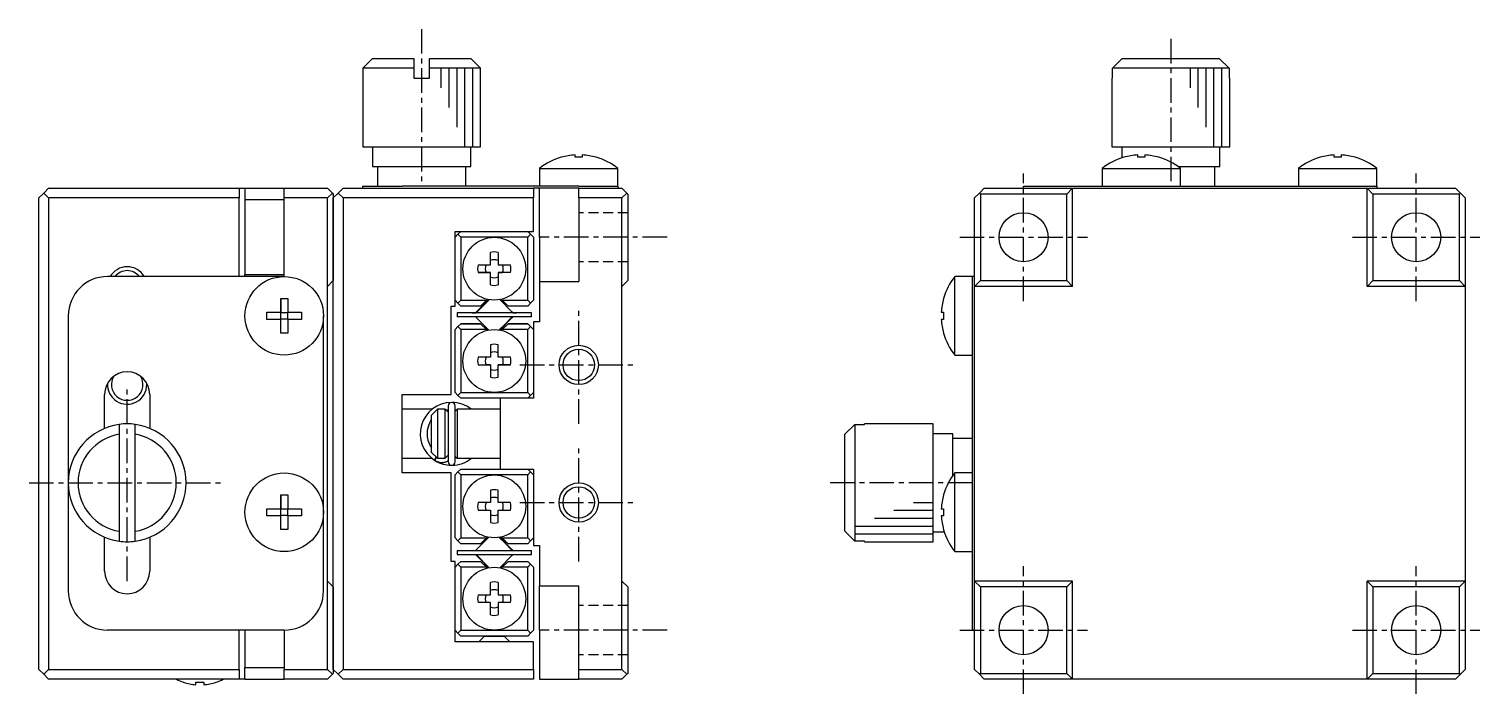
# Model space of a CAD drawing. Extents: x 10 to 206, y 10 to 153.
# Drawn here: x 132.4 to 206.3, y 80 to 113.8 of the extents above; entities that cross this region are included whole.
import ezdxf

# ---------------------------------------------------------------- set-up
doc = ezdxf.new("R2010")
doc.units = 0
doc.linetypes.add('CENTER', pattern=[2, 1.25, -0.25, 0.25, -0.25])
doc.linetypes.add('DASHED', pattern=[0.75, 0.5, -0.25])
doc.layers.get('0').update_dxf_attribs({"linetype": 'CONTINUOUS'})
doc.layers.add('CENTER', color=1, linetype='CENTER')

msp = doc.modelspace()

# ---------------------------------------------------------------- linework, layer by layer
at = {"color": 7, "linetype": 'CONTINUOUS'}
for p, q in [((149.899, 112.339), (149.399, 111.839)), ((151.999, 111.839), (149.399, 111.839)), ((149.399, 111.839), (149.399, 107.839)), ((149.899, 112.339), (151.999, 112.339)), ((151.999, 112.339), (151.999, 111.839)), ((151.999, 111.839), (151.999, 111.339)), ((152.799, 112.339), (154.899, 112.339)), ((152.799, 111.839), (152.799, 112.339)), ((155.399, 111.839), (152.799, 111.839)), ((152.799, 111.339), (152.799, 111.839)), ((155.399, 111.839), (154.899, 112.339)), ((155.399, 107.839), (155.399, 111.839)), ((187.583, 111.839), (188.089, 112.339)), ((187.583, 111.339), (187.583, 111.839)), ((193.53, 111.839), (187.583, 111.839)), ((188.089, 112.339), (193.024, 112.339)), ((193.024, 112.339), (193.53, 111.839)), ((193.53, 111.839), (193.53, 111.339)), ((151.999, 111.339), (152.799, 111.339)), ((187.557, 111.339), (187.583, 111.339)), ((187.557, 111.339), (187.557, 107.839)), ((193.53, 111.339), (193.557, 111.339)), ((193.557, 107.839), (193.557, 111.339)), ((149.399, 107.839), (155.399, 107.839)), ((149.899, 107.839), (149.899, 106.839)), ((154.899, 106.839), (154.899, 107.839)), ((159.512, 107.308), (159.51, 107.313)), ((160.219, 107.308), (160.219, 107.429)), ((160.579, 107.308), (160.219, 107.308)), ((160.579, 107.429), (160.579, 107.308)), ((161.287, 107.313), (161.285, 107.308)), ((187.557, 107.839), (193.557, 107.839)), ((188.057, 107.839), (188.057, 107.279)), ((188.17, 107.308), (188.168, 107.313)), ((188.877, 107.308), (188.877, 107.429)), ((189.237, 107.308), (188.877, 107.308)), ((189.237, 107.429), (189.237, 107.308)), ((189.945, 107.313), (189.943, 107.308)), ((193.057, 106.839), (193.057, 107.839)), ((198.17, 107.308), (198.168, 107.313)), ((198.877, 107.308), (198.877, 107.429)), ((199.237, 107.308), (198.877, 107.308)), ((199.237, 107.429), (199.237, 107.308)), ((199.945, 107.313), (199.943, 107.308)), ((149.899, 106.839), (154.899, 106.839)), ((150.149, 106.839), (150.149, 105.839)), ((154.649, 105.839), (154.649, 106.839)), ((158.399, 106.737), (162.399, 106.737)), ((158.399, 106.737), (158.399, 105.839)), ((162.399, 105.839), (162.399, 106.737)), ((187.057, 106.737), (189.057, 106.737)), ((187.057, 106.737), (187.057, 105.839)), ((189.057, 106.737), (191.057, 106.737)), ((190.922, 106.839), (193.057, 106.839)), ((191.057, 105.839), (191.057, 106.737)), ((192.807, 105.839), (192.807, 106.839)), ((197.057, 106.737), (199.057, 106.737)), ((197.057, 106.737), (197.057, 105.839)), ((199.057, 106.737), (201.057, 106.737)), ((201.057, 105.839), (201.057, 106.737)), ((133.399, 105.739), (133.149, 105.489)), ((133.399, 105.739), (143.099, 105.739)), ((143.099, 105.739), (143.099, 105.239)), ((143.099, 105.739), (143.399, 105.739)), ((143.399, 105.739), (145.399, 105.739)), ((143.399, 105.739), (143.399, 105.139)), ((145.399, 105.239), (145.399, 105.739)), ((145.399, 105.739), (147.599, 105.739)), ((147.599, 105.739), (147.849, 105.489)), ((148.399, 105.739), (148.149, 105.489)), ((148.399, 105.739), (158.099, 105.739)), ((149.399, 105.739), (149.399, 105.839)), ((149.399, 105.839), (151.399, 105.839)), ((159.599, 105.839), (151.399, 105.839)), ((160.399, 105.739), (158.099, 105.739)), ((158.099, 105.739), (158.099, 105.239)), ((158.399, 103.239), (158.399, 105.739)), ((160.399, 105.839), (159.599, 105.839)), ((160.399, 105.839), (162.399, 105.839)), ((160.399, 105.239), (160.399, 105.739)), ((160.399, 105.739), (162.599, 105.739)), ((162.399, 105.839), (162.399, 105.739)), ((162.599, 105.739), (162.849, 105.489)), ((181.057, 105.739), (180.807, 105.489)), ((181.057, 105.739), (185.557, 105.739)), ((183.057, 105.739), (183.057, 105.839)), ((183.057, 105.839), (185.057, 105.839)), ((185.057, 105.839), (188.257, 105.839)), ((185.257, 105.439), (185.557, 105.739)), ((185.557, 100.739), (185.557, 105.739)), ((185.557, 105.739), (200.557, 105.739)), ((188.257, 105.839), (189.057, 105.839)), ((189.057, 105.839), (189.857, 105.839)), ((189.857, 105.839), (198.257, 105.839)), ((198.257, 105.839), (199.057, 105.839)), ((199.057, 105.839), (201.057, 105.839)), ((199.057, 105.839), (201.057, 105.839)), ((200.557, 105.739), (200.857, 105.439)), ((200.557, 105.739), (205.057, 105.739)), ((200.557, 100.739), (200.557, 105.739)), ((201.057, 105.839), (201.057, 105.739)), ((205.307, 105.489), (205.057, 105.739)), ((133.149, 105.489), (132.899, 105.239)), ((132.899, 81.239), (132.899, 105.239)), ((133.149, 105.489), (133.399, 105.239)), ((133.399, 105.239), (133.399, 81.239)), ((143.099, 105.239), (133.399, 105.239)), ((143.099, 101.239), (143.099, 105.239)), ((143.399, 105.139), (143.399, 101.339)), ((145.399, 105.139), (143.399, 105.139)), ((145.399, 101.239), (145.399, 105.239)), ((147.599, 105.239), (145.399, 105.239)), ((147.849, 105.489), (147.599, 105.239)), ((147.599, 100.739), (147.599, 105.239)), ((147.849, 105.489), (147.899, 105.439)), ((148.149, 105.489), (147.899, 105.239)), ((147.899, 105.439), (147.899, 101.039)), ((147.899, 81.239), (147.899, 105.239)), ((148.149, 105.489), (148.399, 105.239)), ((148.399, 105.239), (148.399, 81.239)), ((158.099, 105.239), (148.399, 105.239)), ((158.099, 103.539), (158.099, 105.239)), ((160.399, 105.239), (160.399, 100.989)), ((162.599, 105.239), (160.399, 105.239)), ((162.849, 105.489), (162.599, 105.239)), ((162.599, 100.739), (162.599, 105.239)), ((162.899, 105.439), (162.849, 105.489)), ((162.899, 105.439), (162.899, 101.039)), ((180.807, 105.489), (180.557, 105.239)), ((180.557, 100.739), (180.557, 105.239)), ((180.857, 105.439), (180.807, 105.489)), ((180.857, 105.439), (180.857, 101.039)), ((185.257, 105.439), (180.857, 105.439)), ((185.257, 101.039), (185.257, 105.439)), ((200.857, 105.439), (200.857, 101.039)), ((205.257, 105.439), (200.857, 105.439)), ((205.307, 105.489), (205.257, 105.439)), ((205.257, 101.039), (205.257, 105.439)), ((205.557, 105.239), (205.307, 105.489)), ((205.557, 105.239), (205.557, 100.739)), ((154.099, 103.539), (158.099, 103.539)), ((154.099, 99.739), (154.099, 103.539)), ((154.399, 103.539), (154.249, 103.389)), ((154.249, 103.389), (154.399, 103.539)), ((157.949, 103.389), (157.799, 103.539)), ((157.799, 103.539), (157.949, 103.389)), ((154.099, 103.239), (154.249, 103.389)), ((154.249, 103.389), (154.099, 103.239)), ((154.249, 103.389), (154.399, 103.239)), ((156.099, 103.239), (154.399, 103.239)), ((154.399, 103.239), (154.399, 100.039)), ((157.799, 103.239), (156.099, 103.239)), ((157.799, 103.239), (157.949, 103.389)), ((157.799, 100.039), (157.799, 103.239)), ((157.949, 103.389), (158.099, 103.239)), ((158.099, 103.239), (157.949, 103.389)), ((158.099, 103.239), (158.099, 100.039)), ((158.399, 103.239), (158.399, 100.989)), ((155.899, 101.839), (155.899, 102.465)), ((156.299, 102.465), (156.299, 101.839)), ((143.399, 101.239), (143.399, 101.339)), ((143.399, 101.339), (145.399, 101.339)), ((155.273, 101.839), (155.899, 101.839)), ((155.899, 101.439), (155.273, 101.439)), ((155.273, 101.439), (155.685, 101.439)), ((155.685, 101.439), (155.899, 101.439)), ((155.899, 100.813), (155.899, 101.439)), ((156.299, 101.839), (156.925, 101.839)), ((156.925, 101.439), (156.299, 101.439)), ((156.299, 101.439), (156.299, 100.813)), ((156.299, 101.439), (156.512, 101.439)), ((156.925, 101.439), (156.512, 101.439)), ((145.399, 101.239), (136.399, 101.239)), ((147.599, 100.739), (147.899, 101.039)), ((147.599, 85.739), (147.599, 100.739)), ((158.399, 100.989), (158.399, 98.939)), ((158.399, 100.989), (160.399, 100.989)), ((162.599, 100.739), (162.899, 101.039)), ((162.599, 85.739), (162.599, 100.739)), ((179.559, 99.239), (179.559, 101.239)), ((180.557, 101.239), (179.559, 101.239)), ((180.457, 83.239), (180.457, 101.239)), ((180.457, 99.239), (180.457, 100.659)), ((180.457, 99.239), (180.457, 100.659)), ((180.557, 100.739), (180.857, 101.039)), ((185.557, 100.739), (180.557, 100.739)), ((180.557, 85.739), (180.557, 100.739)), ((180.857, 101.039), (185.257, 101.039)), ((185.557, 100.739), (185.257, 101.039)), ((200.857, 101.039), (200.557, 100.739)), ((205.557, 100.739), (200.557, 100.739)), ((200.857, 101.039), (205.257, 101.039)), ((205.257, 101.039), (205.557, 100.739)), ((205.557, 100.739), (205.557, 85.739)), ((145.219, 100.125), (145.579, 100.125)), ((145.219, 99.419), (145.219, 100.125)), ((145.219, 100.125), (145.219, 99.419)), ((145.579, 100.125), (145.579, 99.419)), ((154.249, 99.889), (154.099, 100.039)), ((154.399, 100.039), (154.249, 99.889)), ((154.249, 99.889), (154.399, 99.739)), ((154.399, 100.039), (155.7, 100.039)), ((155.814, 100.065), (155.197, 99.448)), ((155.197, 99.413), (155.844, 100.059)), ((155.197, 99.413), (155.586, 99.802)), ((155.4, 99.739), (155.7, 100.039)), ((155.586, 99.802), (155.844, 100.059)), ((155.7, 100.039), (155.74, 100.08)), ((157, 99.448), (156.384, 100.065)), ((156.457, 100.08), (156.498, 100.039)), ((156.498, 100.039), (157.799, 100.039)), ((156.498, 100.039), (156.798, 99.739)), ((157.949, 99.889), (157.799, 100.039)), ((157.799, 99.739), (157.949, 99.889)), ((158.099, 100.039), (157.949, 99.889)), ((178.983, 100.128), (178.987, 100.125)), ((134.399, 99.239), (134.399, 90.739)), ((144.512, 99.419), (145.219, 99.419)), ((144.512, 99.059), (144.512, 99.419)), ((145.219, 99.059), (144.512, 99.059)), ((145.229, 99.409), (145.219, 99.419)), ((145.229, 99.069), (145.219, 99.059)), ((145.219, 98.353), (145.219, 99.059)), ((145.219, 98.353), (145.219, 99.059)), ((145.229, 99.409), (145.568, 99.409)), ((145.229, 99.069), (145.229, 99.409)), ((145.568, 99.069), (145.229, 99.069)), ((145.568, 99.409), (145.579, 99.419)), ((145.568, 99.409), (145.568, 99.069)), ((145.568, 99.069), (145.579, 99.059)), ((145.579, 99.419), (146.285, 99.419)), ((145.579, 99.059), (145.579, 98.353)), ((146.285, 99.059), (145.579, 99.059)), ((146.285, 99.419), (146.285, 99.059)), ((147.399, 89.239), (147.399, 99.239)), ((153.899, 99.739), (154.099, 99.739)), ((153.899, 95.239), (153.899, 99.739)), ((157.999, 99.389), (154.199, 99.389)), ((155.156, 99.389), (154.199, 99.389)), ((154.199, 99.389), (154.199, 99.189)), ((157.999, 99.189), (154.199, 99.189)), ((155.4, 99.739), (154.399, 99.739)), ((154.974, 99.389), (155.156, 99.389)), ((155.156, 99.389), (154.974, 99.389)), ((154.974, 99.389), (155.156, 99.389)), ((155.156, 99.389), (154.974, 99.389)), ((154.974, 99.389), (155.156, 99.389)), ((155.156, 99.389), (154.974, 99.389)), ((154.974, 99.389), (155.156, 99.389)), ((155.156, 99.389), (154.974, 99.389)), ((154.974, 99.389), (155.156, 99.389)), ((155.156, 99.389), (154.974, 99.389)), ((154.974, 99.389), (155.156, 99.389)), ((155.177, 99.389), (154.974, 99.389)), ((154.974, 99.389), (155.177, 99.389)), ((157.224, 99.389), (154.974, 99.389)), ((155.197, 99.13), (155.814, 98.513)), ((156.384, 98.513), (157, 99.13)), ((157, 99.165), (156.611, 98.776)), ((157.799, 99.739), (156.798, 99.739)), ((157.041, 99.389), (157.224, 99.389)), ((157.224, 99.389), (157.041, 99.389)), ((157.041, 99.389), (157.224, 99.389)), ((157.224, 99.389), (157.041, 99.389)), ((157.041, 99.389), (157.224, 99.389)), ((157.224, 99.389), (157.041, 99.389)), ((157.041, 99.389), (157.224, 99.389)), ((157.224, 99.389), (157.041, 99.389)), ((157.041, 99.389), (157.224, 99.389)), ((157.224, 99.389), (157.041, 99.389)), ((157.041, 99.389), (157.224, 99.389)), ((157.224, 99.389), (157.041, 99.389)), ((157.041, 99.389), (157.224, 99.389)), ((157.999, 99.389), (157.041, 99.389)), ((157.999, 99.189), (157.999, 99.389)), ((178.867, 99.419), (178.987, 99.419)), ((178.987, 99.059), (178.867, 99.059)), ((178.987, 99.419), (178.987, 99.059)), ((179.559, 97.239), (179.559, 99.239)), ((180.457, 97.919), (180.457, 99.239)), ((180.457, 98.439), (180.457, 99.239)), ((145.579, 98.353), (145.219, 98.353)), ((154.099, 98.539), (154.249, 98.689)), ((154.249, 98.689), (154.099, 98.539)), ((154.099, 95.339), (154.099, 98.539)), ((154.399, 98.839), (154.249, 98.689)), ((154.249, 98.689), (154.399, 98.839)), ((154.249, 98.689), (154.399, 98.539)), ((154.399, 98.839), (155.4, 98.839)), ((155.4, 98.839), (154.399, 98.839)), ((155.7, 98.539), (154.399, 98.539)), ((154.399, 98.539), (154.399, 95.339)), ((155.7, 98.539), (155.4, 98.839)), ((155.4, 98.839), (155.7, 98.539)), ((155.7, 98.539), (155.74, 98.498)), ((155.74, 98.498), (155.7, 98.539)), ((156.611, 98.776), (156.354, 98.518)), ((156.457, 98.498), (156.498, 98.539)), ((156.498, 98.539), (156.457, 98.498)), ((156.498, 98.539), (156.798, 98.839)), ((156.798, 98.839), (156.498, 98.539)), ((157.799, 98.539), (156.498, 98.539)), ((156.798, 98.839), (157.799, 98.839)), ((157.799, 98.839), (156.798, 98.839)), ((157.949, 98.689), (157.799, 98.839)), ((157.799, 98.839), (157.949, 98.689)), ((157.799, 98.539), (157.949, 98.689)), ((157.799, 95.339), (157.799, 98.539)), ((157.949, 98.689), (158.099, 98.539)), ((158.099, 98.539), (157.949, 98.689)), ((158.099, 98.939), (158.099, 95.039)), ((158.399, 98.939), (158.099, 98.939)), ((178.987, 98.353), (178.983, 98.35)), ((155.899, 97.765), (155.899, 97.139)), ((156.299, 97.139), (156.299, 97.765)), ((155.899, 97.139), (155.273, 97.139)), ((156.925, 97.139), (156.299, 97.139)), ((179.559, 97.239), (180.457, 97.239)), ((138.04, 96.193), (138.056, 96.195)), ((155.273, 96.739), (155.899, 96.739)), ((155.273, 96.739), (155.685, 96.739)), ((155.899, 96.739), (155.685, 96.739)), ((155.899, 96.739), (155.899, 96.113)), ((156.299, 96.113), (156.299, 96.739)), ((156.299, 96.739), (156.925, 96.739)), ((156.512, 96.739), (156.299, 96.739)), ((156.925, 96.739), (156.512, 96.739)), ((136.249, 93.51), (136.249, 95.239)), ((138.549, 95.239), (138.549, 93.51)), ((151.399, 95.239), (153.899, 95.239)), ((151.399, 91.239), (151.399, 95.239)), ((153.752, 94.655), (153.752, 91.805)), ((154.249, 95.189), (154.099, 95.339)), ((154.102, 91.805), (154.102, 94.655)), ((154.399, 95.339), (154.249, 95.189)), ((154.249, 95.189), (154.399, 95.039)), ((154.399, 95.339), (156.099, 95.339)), ((156.399, 95.039), (154.399, 95.039)), ((156.099, 95.339), (157.799, 95.339)), ((156.399, 95.039), (156.399, 91.439)), ((158.099, 95.039), (156.399, 95.039)), ((157.949, 95.189), (157.799, 95.339)), ((157.799, 95.039), (157.949, 95.189)), ((158.099, 95.339), (157.949, 95.189)), ((152.941, 94.489), (151.399, 94.489)), ((152.842, 93.851), (152.899, 93.942)), ((153.199, 94.489), (152.899, 94.189)), ((152.899, 92.289), (152.899, 94.189)), ((153.069, 94.58), (153.068, 94.58)), ((153.105, 94.602), (153.069, 94.58)), ((153.069, 94.58), (153.069, 94.58)), ((153.199, 94.489), (153.199, 91.989)), ((153.599, 94.489), (153.199, 94.489)), ((153.599, 91.989), (153.599, 94.489)), ((153.752, 94.336), (153.599, 94.489)), ((153.641, 94.447), (153.752, 94.468)), ((154.199, 94.489), (154.102, 94.392)), ((154.102, 94.468), (154.166, 94.457)), ((154.166, 94.457), (154.102, 94.392)), ((154.199, 94.489), (154.199, 91.989)), ((156.399, 94.489), (154.199, 94.489)), ((136.999, 93.712), (136.999, 93.207)), ((136.999, 93.207), (136.999, 88.271)), ((137.799, 93.207), (137.799, 93.712)), ((137.799, 88.271), (137.799, 93.207)), ((152.741, 93.627), (152.794, 93.759)), ((152.794, 93.759), (152.842, 93.851)), ((173.957, 93.207), (174.457, 93.712)), ((173.957, 88.271), (173.957, 93.207)), ((174.457, 93.712), (174.457, 87.766)), ((174.457, 93.712), (174.957, 93.712)), ((174.957, 93.712), (174.957, 93.739)), ((178.457, 93.739), (174.957, 93.739)), ((178.457, 87.739), (178.457, 93.739)), ((179.457, 93.239), (178.457, 93.239)), ((179.457, 91.104), (179.457, 93.239)), ((180.457, 92.989), (179.457, 92.989)), ((151.399, 91.989), (152.918, 91.989)), ((152.899, 92.289), (153.199, 91.989)), ((153.06, 91.885), (153.144, 92.043)), ((153.061, 91.885), (153.068, 91.88)), ((153.069, 91.886), (153.068, 91.883)), ((153.068, 91.883), (153.068, 91.881)), ((153.068, 91.881), (153.068, 91.88)), ((153.068, 91.88), (153.069, 91.879)), ((153.068, 91.88), (153.103, 91.859)), ((153.07, 91.889), (153.069, 91.886)), ((153.069, 91.879), (153.096, 91.863)), ((153.071, 91.893), (153.07, 91.889)), ((153.073, 91.899), (153.071, 91.893)), ((153.076, 91.904), (153.073, 91.899)), ((153.079, 91.911), (153.076, 91.904)), ((153.083, 91.918), (153.079, 91.911)), ((153.087, 91.926), (153.083, 91.918)), ((153.091, 91.934), (153.087, 91.926)), ((153.096, 91.943), (153.091, 91.934)), ((153.101, 91.952), (153.096, 91.943)), ((153.096, 91.863), (153.125, 91.847)), ((153.106, 91.961), (153.101, 91.952)), ((153.112, 91.971), (153.106, 91.961)), ((153.118, 91.982), (153.112, 91.971)), ((153.125, 91.992), (153.118, 91.982)), ((153.131, 92.003), (153.125, 91.992)), ((153.125, 91.847), (153.155, 91.833)), ((153.138, 92.014), (153.131, 92.003)), ((153.145, 92.025), (153.138, 92.014)), ((153.152, 92.036), (153.145, 92.025)), ((153.155, 91.833), (153.186, 91.82)), ((153.186, 91.82), (153.218, 91.809)), ((153.199, 91.989), (153.599, 91.989)), ((153.218, 91.809), (153.25, 91.799)), ((153.25, 91.799), (153.282, 91.791)), ((153.282, 91.791), (153.315, 91.784)), ((153.315, 91.784), (153.348, 91.779)), ((153.348, 91.779), (153.382, 91.776)), ((153.382, 91.776), (153.415, 91.775)), ((153.415, 91.775), (153.448, 91.775)), ((153.448, 91.775), (153.482, 91.777)), ((153.482, 91.777), (153.515, 91.78)), ((153.515, 91.78), (153.548, 91.785)), ((153.548, 91.785), (153.581, 91.792)), ((153.581, 91.792), (153.613, 91.801)), ((153.599, 91.989), (153.752, 92.142)), ((153.613, 91.801), (153.645, 91.811)), ((153.645, 91.811), (153.677, 91.822)), ((153.677, 91.822), (153.707, 91.835)), ((153.707, 91.835), (153.737, 91.85)), ((153.737, 91.85), (153.752, 91.858)), ((154.102, 92.086), (154.182, 92.006)), ((154.102, 92.086), (154.199, 91.989)), ((154.182, 92.006), (154.102, 91.992)), ((154.199, 91.989), (156.399, 91.989)), ((153.899, 91.239), (151.399, 91.239)), ((153.899, 86.739), (153.899, 91.239)), ((154.099, 91.139), (154.249, 91.289)), ((154.099, 87.939), (154.099, 91.139)), ((154.399, 91.439), (154.249, 91.289)), ((154.249, 91.289), (154.399, 91.139)), ((154.399, 91.439), (156.399, 91.439)), ((154.399, 91.139), (154.399, 87.939)), ((156.099, 91.139), (154.399, 91.139)), ((157.799, 91.139), (156.099, 91.139)), ((156.399, 91.439), (158.099, 91.439)), ((157.949, 91.289), (157.799, 91.439)), ((157.799, 91.139), (157.949, 91.289)), ((157.799, 87.939), (157.799, 91.139)), ((157.949, 91.289), (158.099, 91.139)), ((158.099, 91.439), (158.099, 87.539)), ((179.559, 89.239), (179.559, 91.239)), ((180.457, 91.239), (179.559, 91.239)), ((134.399, 90.739), (134.399, 85.239)), ((155.899, 90.365), (155.899, 89.739)), ((156.299, 89.739), (156.299, 90.365)), ((145.219, 90.125), (145.579, 90.125)), ((145.219, 89.419), (145.219, 90.125)), ((145.219, 90.125), (145.219, 89.419)), ((145.579, 90.125), (145.579, 89.419)), ((155.899, 89.739), (155.273, 89.739)), ((156.925, 89.739), (156.299, 89.739)), ((178.983, 90.128), (178.987, 90.125)), ((144.512, 89.419), (145.219, 89.419)), ((144.512, 89.059), (144.512, 89.419)), ((145.219, 89.059), (144.512, 89.059)), ((145.229, 89.409), (145.219, 89.419)), ((145.229, 89.069), (145.219, 89.059)), ((145.219, 88.353), (145.219, 89.059)), ((145.219, 88.353), (145.219, 89.059)), ((145.229, 89.409), (145.568, 89.409)), ((145.229, 89.069), (145.229, 89.409)), ((145.568, 89.069), (145.229, 89.069)), ((145.568, 89.409), (145.579, 89.419)), ((145.568, 89.409), (145.568, 89.069)), ((145.568, 89.069), (145.579, 89.059)), ((145.579, 89.419), (146.285, 89.419)), ((145.579, 89.059), (145.579, 88.353)), ((146.285, 89.059), (145.579, 89.059)), ((146.285, 89.419), (146.285, 89.059)), ((147.399, 85.239), (147.399, 89.239)), ((155.273, 89.339), (155.899, 89.339)), ((155.899, 89.339), (155.899, 88.713)), ((156.299, 88.713), (156.299, 89.339)), ((156.299, 89.339), (156.925, 89.339)), ((178.867, 89.419), (178.987, 89.419)), ((178.987, 89.059), (178.867, 89.059)), ((178.987, 89.419), (178.987, 89.059)), ((179.559, 87.239), (179.559, 89.239)), ((136.249, 86.239), (136.249, 87.968)), ((136.999, 88.271), (136.999, 87.766)), ((137.799, 87.766), (137.799, 88.271)), ((138.549, 87.968), (138.549, 86.239)), ((145.579, 88.353), (145.219, 88.353)), ((155.814, 87.965), (155.197, 87.348)), ((155.7, 87.939), (155.74, 87.98)), ((156.354, 87.959), (156.611, 87.702)), ((157, 87.348), (156.384, 87.965)), ((156.457, 87.98), (156.498, 87.939)), ((174.457, 87.766), (173.957, 88.271)), ((178.457, 88.239), (179.017, 88.239)), ((178.987, 88.353), (178.983, 88.35)), ((180.457, 85.819), (180.457, 88.439)), ((154.249, 87.789), (154.099, 87.939)), ((154.199, 87.289), (157.999, 87.289)), ((154.199, 87.289), (154.199, 87.089)), ((154.399, 87.939), (154.249, 87.789)), ((154.249, 87.789), (154.399, 87.639)), ((154.399, 87.939), (155.7, 87.939)), ((155.4, 87.639), (154.399, 87.639)), ((155.4, 87.639), (155.7, 87.939)), ((156.498, 87.939), (157.799, 87.939)), ((156.498, 87.939), (156.798, 87.639)), ((156.611, 87.702), (157, 87.313)), ((157.799, 87.639), (156.798, 87.639)), ((157.949, 87.789), (157.799, 87.939)), ((157.799, 87.639), (157.949, 87.789)), ((158.099, 87.939), (157.949, 87.789)), ((157.999, 87.089), (157.999, 87.289)), ((158.099, 87.539), (158.399, 87.539)), ((158.399, 87.539), (158.399, 85.489)), ((174.957, 87.766), (174.457, 87.766)), ((174.957, 87.739), (174.957, 87.766)), ((174.957, 87.739), (178.457, 87.739)), ((179.559, 87.239), (180.457, 87.239)), ((154.099, 86.739), (153.899, 86.739)), ((154.099, 82.639), (154.099, 86.739)), ((154.099, 86.439), (154.249, 86.589)), ((154.199, 87.089), (157.999, 87.089)), ((154.399, 86.739), (154.249, 86.589)), ((154.249, 86.589), (154.399, 86.439)), ((154.399, 86.739), (155.4, 86.739)), ((155.844, 86.418), (155.197, 87.065)), ((155.197, 87.03), (155.814, 86.413)), ((155.7, 86.439), (155.4, 86.739)), ((156.384, 86.413), (157, 87.03)), ((156.798, 86.739), (156.498, 86.439)), ((156.798, 86.739), (157.799, 86.739)), ((157.949, 86.589), (157.799, 86.739)), ((157.799, 86.439), (157.949, 86.589)), ((157.949, 86.589), (158.099, 86.439)), ((147.599, 81.239), (147.599, 85.739)), ((147.899, 85.439), (147.599, 85.739)), ((154.399, 86.439), (154.399, 83.239)), ((155.7, 86.439), (154.399, 86.439)), ((155.74, 86.398), (155.7, 86.439)), ((156.498, 86.439), (156.457, 86.398)), ((157.799, 86.439), (156.498, 86.439)), ((157.799, 83.239), (157.799, 86.439)), ((158.099, 86.439), (158.099, 83.239)), ((162.599, 81.239), (162.599, 85.739)), ((162.899, 85.439), (162.599, 85.739)), ((180.857, 85.439), (180.557, 85.739)), ((180.557, 81.239), (180.557, 85.739)), ((185.557, 85.739), (180.557, 85.739)), ((185.257, 85.439), (185.557, 85.739)), ((185.557, 80.739), (185.557, 85.739)), ((200.557, 80.739), (200.557, 85.739)), ((200.557, 85.739), (200.857, 85.439)), ((205.557, 85.739), (200.557, 85.739)), ((205.557, 85.739), (205.257, 85.439)), ((205.557, 85.739), (205.557, 81.239)), ((147.899, 85.439), (147.899, 81.039)), ((155.273, 85.039), (155.899, 85.039)), ((155.899, 85.039), (155.899, 85.665)), ((156.299, 85.665), (156.299, 85.039)), ((156.299, 85.039), (156.925, 85.039)), ((158.399, 85.489), (160.399, 85.489)), ((158.399, 83.239), (158.399, 85.489)), ((160.399, 81.239), (160.399, 85.489)), ((162.899, 85.439), (162.899, 81.039)), ((180.857, 85.439), (180.857, 81.039)), ((185.257, 85.439), (180.857, 85.439)), ((185.257, 81.039), (185.257, 85.439)), ((200.857, 85.439), (200.857, 81.039)), ((205.257, 85.439), (200.857, 85.439)), ((205.257, 81.039), (205.257, 85.439)), ((155.899, 84.639), (155.273, 84.639)), ((155.899, 84.013), (155.899, 84.639)), ((156.299, 84.639), (156.299, 84.013)), ((156.925, 84.639), (156.299, 84.639)), ((180.457, 83.239), (180.457, 83.859)), ((145.399, 83.239), (136.399, 83.239)), ((143.099, 81.239), (143.099, 83.239)), ((143.399, 83.239), (143.399, 81.339)), ((145.399, 83.239), (145.399, 81.239)), ((154.249, 83.089), (154.099, 83.239)), ((154.399, 83.239), (154.249, 83.089)), ((154.249, 83.089), (154.399, 82.939)), ((154.399, 83.239), (156.099, 83.239)), ((157.799, 82.939), (154.399, 82.939)), ((155.599, 82.924), (155.314, 82.639)), ((155.599, 82.924), (156.099, 82.924)), ((156.099, 83.239), (157.799, 83.239)), ((156.099, 82.924), (156.599, 82.924)), ((156.883, 82.639), (156.599, 82.924)), ((157.949, 83.089), (157.799, 83.239)), ((157.799, 82.939), (157.949, 83.089)), ((158.099, 83.239), (157.949, 83.089)), ((158.399, 83.239), (158.399, 80.739)), ((180.557, 83.239), (180.457, 83.239)), ((158.099, 82.639), (154.099, 82.639)), ((158.099, 81.239), (158.099, 82.639)), ((143.399, 80.739), (143.399, 81.339)), ((143.399, 81.339), (145.399, 81.339)), ((133.149, 80.989), (132.899, 81.239)), ((133.399, 81.239), (133.149, 80.989)), ((133.149, 80.989), (133.399, 80.739)), ((133.399, 81.239), (143.099, 81.239)), ((143.099, 80.739), (133.399, 80.739)), ((140.249, 80.588), (140.273, 80.588)), ((140.249, 80.588), (140.273, 80.588)), ((140.899, 80.588), (141.299, 80.588)), ((140.899, 80.455), (140.899, 80.588)), ((141.299, 80.588), (141.299, 80.455)), ((141.925, 80.588), (141.949, 80.588)), ((141.925, 80.588), (141.949, 80.588)), ((143.099, 81.239), (143.099, 80.739)), ((143.399, 80.739), (143.099, 80.739)), ((143.399, 80.739), (145.399, 80.739)), ((145.399, 81.239), (147.599, 81.239)), ((145.399, 80.739), (145.399, 81.239)), ((147.599, 80.739), (145.399, 80.739)), ((147.599, 81.239), (147.849, 80.989)), ((147.849, 80.989), (147.599, 80.739)), ((147.899, 81.039), (147.849, 80.989)), ((147.899, 81.239), (148.149, 80.989)), ((148.399, 81.239), (148.149, 80.989)), ((148.149, 80.989), (148.399, 80.739)), ((148.399, 81.239), (158.099, 81.239)), ((158.099, 80.739), (148.399, 80.739)), ((158.099, 81.239), (158.099, 80.739)), ((158.399, 80.739), (160.399, 80.739)), ((160.399, 81.239), (162.599, 81.239)), ((160.399, 80.739), (160.399, 81.239)), ((162.599, 80.739), (160.399, 80.739)), ((162.599, 81.239), (162.849, 80.989)), ((162.849, 80.989), (162.599, 80.739)), ((162.899, 81.039), (162.849, 80.989)), ((180.557, 81.239), (180.807, 80.989)), ((180.857, 81.039), (180.807, 80.989)), ((180.807, 80.989), (181.057, 80.739)), ((180.857, 81.039), (185.257, 81.039)), ((185.557, 80.739), (181.057, 80.739)), ((185.557, 80.739), (185.257, 81.039)), ((200.557, 80.739), (185.557, 80.739)), ((200.857, 81.039), (200.557, 80.739)), ((205.057, 80.739), (200.557, 80.739)), ((200.857, 81.039), (205.257, 81.039)), ((205.057, 80.739), (205.307, 80.989)), ((205.307, 80.989), (205.257, 81.039)), ((205.307, 80.989), (205.557, 81.239))]:
    msp.add_line(p, q, dxfattribs=at)
at = {"color": 3, "linetype": 'CONTINUOUS'}
for p, q in [((153.399, 110.839), (153.399, 111.839)), ((153.799, 109.839), (153.799, 111.839)), ((154.199, 108.839), (154.199, 111.839)), ((154.599, 107.839), (154.599, 111.839)), ((154.999, 107.839), (154.999, 111.839)), ((191.557, 110.839), (191.557, 111.839)), ((191.957, 109.839), (191.957, 111.839)), ((192.357, 108.839), (192.357, 111.839)), ((192.757, 107.839), (192.757, 111.839)), ((193.157, 107.839), (193.157, 111.839)), ((177.457, 89.739), (178.457, 89.739)), ((175.457, 88.939), (178.457, 88.939)), ((176.457, 89.339), (178.457, 89.339)), ((174.457, 88.539), (178.457, 88.539)), ((174.457, 88.139), (178.457, 88.139))]:
    msp.add_line(p, q, dxfattribs=at)
at = {"color": 3, "linetype": 'DASHED'}
for p, q in [((162.899, 104.489), (160.399, 104.489)), ((162.899, 101.989), (160.399, 101.989)), ((162.899, 84.489), (160.399, 84.489)), ((162.899, 81.989), (160.399, 81.989))]:
    msp.add_line(p, q, dxfattribs=at)
at = {"color": 7, "linetype": 'CONTINUOUS'}
for centre, radius in [((183.057, 103.239), 1.25), ((203.057, 103.239), 1.25), ((156.099, 101.639), 1.6), ((145.399, 99.239), 2), ((156.099, 96.939), 1.6), ((160.399, 96.739), 0.8), ((145.399, 89.239), 2), ((156.099, 89.539), 1.6), ((160.399, 89.739), 0.8), ((156.099, 84.839), 1.6), ((183.057, 83.239), 1.25), ((203.057, 83.239), 1.25)]:
    msp.add_circle(centre, radius, dxfattribs=at)
at = {"color": 3, "linetype": 'CONTINUOUS'}
for centre in [(160.399, 96.739), (160.399, 89.739)]:
    msp.add_circle(centre, 1, dxfattribs=at)
at = {"color": 7, "linetype": 'CONTINUOUS'}
for centre, radius, start, end in [((160.399, 104.239), 3.2, 106.12253, 128.68219), ((160.399, 104.239), 3.195, 93.22971, 106.10671), ((160.399, 104.239), 3.195, 73.89329, 86.77029), ((160.399, 104.239), 3.2, 51.31781, 73.87747), ((189.057, 104.239), 3.2, 106.12253, 128.68219), ((189.057, 104.239), 3.195, 93.22971, 106.10671), ((189.057, 104.239), 3.195, 73.89329, 86.77029), ((189.057, 104.239), 3.2, 51.31781, 73.87747), ((199.057, 104.239), 3.2, 106.12253, 128.68219), ((199.057, 104.239), 3.195, 93.22971, 106.10671), ((199.057, 104.239), 3.195, 73.89329, 86.77029), ((199.057, 104.239), 3.2, 51.31781, 73.87747), ((156.099, 101.639), 0.85, 76.39104, 103.60896), ((156.099, 101.639), 0.459, 64.18608, 115.81392), ((137.399, 100.739), 0.8, 90, 141.31781), ((137.399, 100.739), 0.8, 38.68219, 90), ((156.099, 101.639), 0.85, 166.39104, 193.60896), ((156.099, 101.639), 0.459, 154.18608, 205.81392), ((156.099, 101.639), 0.459, 334.18608, 25.81392), ((156.099, 101.639), 0.85, 346.39104, 13.60896), ((136.399, 99.239), 2, 90, 180), ((156.099, 101.639), 0.459, 244.18608, 295.81392), ((156.099, 101.639), 0.85, 256.39104, 283.60896), ((182.057, 99.239), 3.2, 141.31781, 163.87747), ((182.057, 99.239), 3.195, 163.89329, 176.77029), ((155.339, 99.307), 0.2, 135, 155.69388), ((155.339, 99.271), 0.2, 204.30612, 225), ((155.339, 99.271), 0.2, 135, 143.95728), ((156.859, 99.307), 0.2, 24.30612, 45), ((156.859, 99.271), 0.2, 315, 335.69388), ((156.859, 99.307), 0.2, 315, 323.95728), ((182.057, 99.239), 3.195, 183.22971, 196.10671), ((182.057, 99.239), 3.2, 196.12253, 218.68219), ((156.099, 96.939), 0.85, 76.39104, 103.60896), ((156.099, 96.939), 0.85, 166.39104, 193.60896), ((156.099, 96.939), 0.459, 154.18608, 205.81392), ((156.099, 96.939), 0.459, 64.18608, 115.81392), ((156.099, 96.939), 0.459, 334.18608, 25.81392), ((156.099, 96.939), 0.85, 346.39104, 13.60896), ((137.399, 95.239), 1.15, 0, 180), ((137.399, 95.739), 0.8, 147.2738, 32.7262), ((156.099, 96.939), 0.459, 244.18608, 295.81392), ((156.099, 96.939), 0.85, 256.39104, 283.60896), ((153.927, 93.23), 1.6, 90.67379, 237.55641), ((153.927, 94.655), 0.175, 0, 180), ((153.925, 93.225), 1.605, 52.00586, 89.27124), ((137.399, 90.739), 3, 97.66226, 262.33774), ((137.399, 90.739), 2.5, 99.2069, 260.7931), ((137.399, 90.739), 3, 82.33774, 97.66226), ((137.399, 90.739), 3, 277.66226, 82.33774), ((137.399, 90.739), 2.5, 279.2069, 80.7931), ((153.922, 93.23), 1.246, 161.41389, 183.38958), ((153.927, 93.23), 1.251, 183.38544, 214.67768), ((153.928, 93.235), 1.605, 239.05166, 269.271), ((153.927, 91.805), 0.175, 180, 0), ((153.927, 93.227), 1.597, 270.67465, 309.13627), ((182.057, 89.239), 3.2, 141.31781, 163.87747), ((156.099, 89.539), 0.85, 76.39104, 103.60896), ((156.099, 89.539), 0.85, 166.39104, 193.60896), ((156.099, 89.539), 0.459, 154.18608, 205.81392), ((156.099, 89.539), 0.459, 64.18608, 115.81392), ((156.099, 89.539), 0.459, 334.18608, 25.81392), ((156.099, 89.539), 0.85, 346.39104, 13.60896), ((182.057, 89.239), 3.195, 163.89329, 176.77029), ((156.099, 89.539), 0.459, 244.18608, 295.81392), ((156.099, 89.539), 0.85, 256.39104, 283.60896), ((182.057, 89.239), 3.195, 183.22971, 196.10671), ((182.057, 89.239), 3.2, 196.12253, 218.68219), ((137.399, 90.739), 3, 262.33774, 277.66226), ((155.339, 87.207), 0.2, 135, 155.69388), ((156.859, 87.207), 0.2, 24.30612, 45), ((156.859, 87.171), 0.2, 36.04272, 45), ((155.339, 87.171), 0.2, 204.30612, 225), ((155.339, 87.207), 0.2, 216.04272, 225), ((156.859, 87.171), 0.2, 315, 335.69388), ((137.399, 86.239), 1.15, 180, 0), ((136.399, 85.239), 2, 180, 270), ((145.399, 85.239), 2, 270, 0), ((156.099, 84.839), 0.85, 166.39104, 193.60896), ((156.099, 84.839), 0.459, 154.18608, 205.81392), ((156.099, 84.839), 0.85, 76.39104, 103.60896), ((156.099, 84.839), 0.459, 64.18608, 115.81392), ((156.099, 84.839), 0.459, 334.18608, 25.81392), ((156.099, 84.839), 0.85, 346.39104, 13.60896), ((156.099, 84.839), 0.459, 244.18608, 295.81392), ((156.099, 84.839), 0.85, 256.39104, 283.60896), ((141.099, 82.939), 2.5, 241.64236, 250.12313), ((141.099, 82.939), 2.492, 250.63914, 265.39665), ((141.099, 82.939), 2.492, 274.60335, 289.36086), ((141.099, 82.939), 2.5, 289.87687, 298.35764)]:
    msp.add_arc(centre, radius, start, end, dxfattribs=at)
at = {"color": 3, "linetype": 'CONTINUOUS'}
for centre, start, end in [((137.399, 100.739), 30, 150), ((137.399, 95.739), 175.84241, 0), ((137.399, 95.739), 0, 4.15759)]:
    msp.add_arc(centre, 1, start, end, dxfattribs=at)
at = {"layer": 'CENTER', "color": 1, "linetype": 'CENTER'}
for p, q in [((152.399, 113.839), (152.399, 105.839)), ((190.557, 113.339), (190.557, 105.839)), ((183.057, 99.989), (183.057, 106.489)), ((203.057, 99.989), (203.057, 106.489)), ((164.899, 103.239), (158.399, 103.239)), ((179.807, 103.239), (186.307, 103.239)), ((199.807, 103.239), (206.307, 103.239)), ((160.399, 93.739), (160.399, 99.739)), ((157.399, 96.739), (163.399, 96.739)), ((137.399, 85.739), (137.399, 95.739)), ((160.399, 86.739), (160.399, 92.739)), ((132.399, 90.739), (142.399, 90.739)), ((180.457, 90.739), (172.957, 90.739)), ((157.399, 89.739), (163.399, 89.739)), ((183.057, 79.989), (183.057, 86.489)), ((203.057, 79.989), (203.057, 86.489)), ((164.899, 83.239), (158.399, 83.239)), ((179.807, 83.239), (186.307, 83.239)), ((199.807, 83.239), (206.307, 83.239))]:
    msp.add_line(p, q, dxfattribs=at)

doc.saveas('drawing.dxf')
